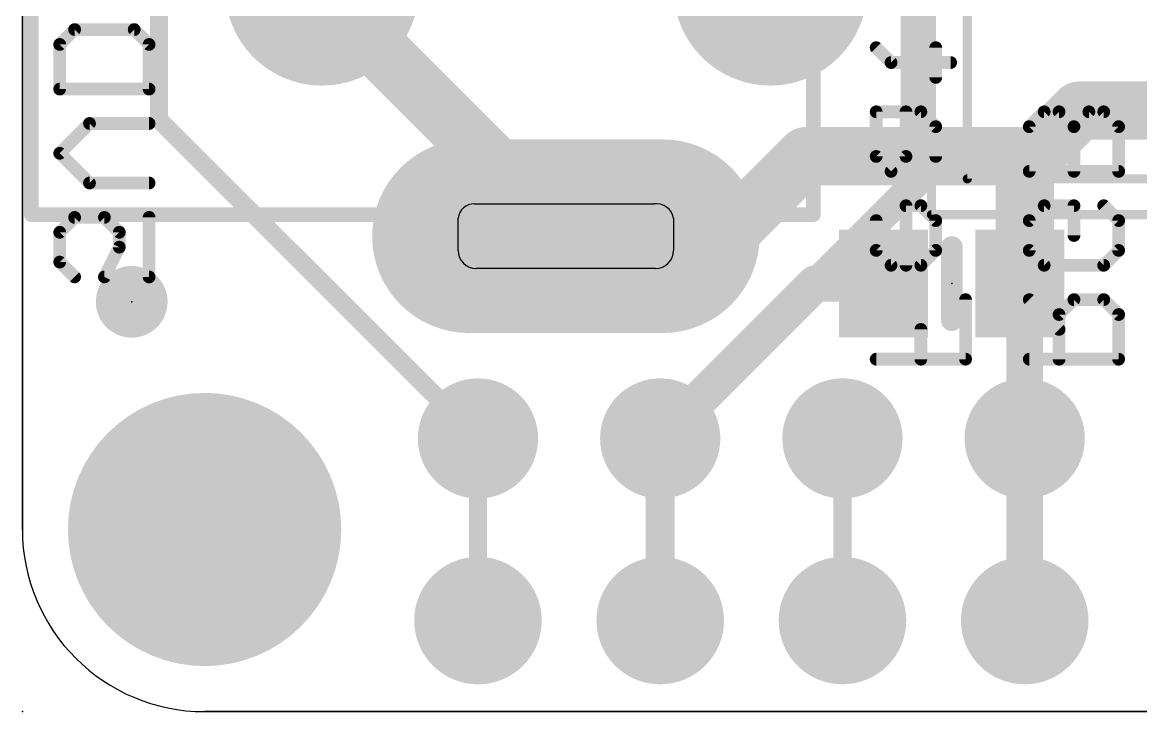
# Model space of a CAD drawing. Extents: x -3.2 to 50.9, y 0 to 22.9.
# Drawn here: x 0 to 15.59, y 0 to 9.61 of the extents above; entities that cross this region are included whole.
import ezdxf

# ---------------------------------------------------------------- set-up
doc = ezdxf.new("R2010")
doc.units = 0
for name, color, linetype in [('1', 12, 'CONTINUOUS'), ('16', 5, 'CONTINUOUS'), ('17', 110, 'CONTINUOUS'), ('20', 4, 'CONTINUOUS'), ('21', 40, 'CONTINUOUS'), ('22', 6, 'CONTINUOUS'), ('23', 53, 'CONTINUOUS')]:
    doc.layers.add(name, color=color, linetype=linetype)

# ---------------------------------------------------------------- blocks, each defined once
blk = doc.blocks.new('RECT')
blk.add_solid([(-0.5, -0.5), (0.5, -0.5), (-0.5, 0.5), (0.5, 0.5)])
blk = doc.blocks.new('PIE')
at = {"const_width": 0.5}
blk.add_lwpolyline([(0, -0.25, 1), (0, 0.25, 1), (0, -0.25)], format="xyb", dxfattribs=at)
blk = doc.blocks.new('ROUNDP')
at = {"const_width": 0.5}
blk.add_lwpolyline([(0, -0.25, 1), (0, 0.25, 1), (0, -0.25)], format="xyb", dxfattribs=at)
blk = doc.blocks.new('LONGP100')
at = {"const_width": 1}
blk.add_lwpolyline([(-0.5, 0), (0.5, 0)], dxfattribs=at)
at = {"const_width": 0.5}
for points in [[(-0.5, 0.25, 1), (-0.5, -0.25)], [(0.5, -0.25, 1), (0.5, 0.25)]]:
    blk.add_lwpolyline(points, format="xyb", dxfattribs=at)

msp = doc.modelspace()

# ---------------------------------------------------------------- linework, layer by layer
at = {"layer": '1'}
for points, const_width in [([(1.905, 8.255), (1.905, 15.621)], 0.254), ([(7.575, 6.63), (4.175, 10.03)], 0.8128), ([(13.97, 7.62), (14.732, 8.382)], 0.8128), ([(33.02, 8.382), (14.732, 8.382)], 0.8128), ([(6.35, 3.81), (1.905, 8.255)], 0.254), ([(9.805, 6.63), (10.922, 7.747)], 0.8128), ([(10.922, 7.747), (13.843, 7.747)], 0.8128), ([(13.843, 7.747), (13.97, 7.62)], 0.6096), ([(13.97, 6.035), (13.97, 7.62)], 0.8128), ([(7.575, 6.63), (9.805, 6.63)], 0.8128), ([(13.904, 5.969), (13.97, 6.035)], 0.508), ([(11.049, 5.969), (8.89, 3.81)], 0.508), ([(12.004, 5.969), (11.049, 5.969)], 0.508), ([(13.97, 5.842), (13.97, 3.81)], 0.508), ([(13.904, 5.969), (13.97, 5.903)], 0.254), ([(13.97, 5.903), (13.97, 5.842)], 0.254)]:
    msp.add_lwpolyline(points, dxfattribs=dict(at, const_width=const_width))
for points, const_width in [([(14.732, 8.5852, 1), (14.732, 8.1788)], 0.4064), ([(14.8757, 8.2383, 1), (14.5883, 8.5257)], 0.4064), ([(1.9499, 8.2999, 1), (1.8601, 8.2101)], 0.127), ([(1.8415, 8.255, 1), (1.9685, 8.255)], 0.127), ([(10.922, 7.9502, 1), (10.922, 7.5438)], 0.4064), ([(11.0657, 7.6033, 1), (10.7783, 7.8907)], 0.4064), ([(13.843, 7.5438, 1), (13.843, 7.9502)], 0.4064), ([(13.9508, 7.8548, 1), (13.7352, 7.6392)], 0.3048), ([(14.1732, 7.62, 1), (13.7668, 7.62)], 0.4064), ([(13.8263, 7.7637, 1), (14.1137, 7.4763)], 0.4064), ([(13.8622, 7.5122, 1), (14.0778, 7.7278)], 0.3048), ([(7.575, 6.8332, 1), (7.575, 6.4268)], 0.4064), ([(9.805, 6.4268, 1), (9.805, 6.8332)], 0.4064), ([(7.4313, 6.4863, 1), (7.7187, 6.7737)], 0.4064), ([(9.6613, 6.7737, 1), (9.9487, 6.4863)], 0.4064), ([(13.7668, 6.035, 1), (14.1732, 6.035)], 0.4064), ([(14.0598, 5.9452, 1), (13.8802, 6.1248)], 0.254), ([(11.049, 6.096, 1), (11.049, 5.842)], 0.254), ([(11.1388, 5.8792, 1), (10.9592, 6.0588)], 0.254), ([(12.004, 5.842, 1), (12.004, 6.096)], 0.254), ([(13.8142, 6.0588, 1), (13.9938, 5.8792)], 0.254), ([(14.097, 5.842, 1), (13.843, 5.842)], 0.254), ([(13.9489, 6.0139, 1), (13.8591, 5.9241)], 0.127), ([(14.0335, 5.903, 1), (13.9065, 5.903)], 0.127), ([(13.9251, 5.8581, 1), (14.0149, 5.9479)], 0.127), ([(13.9065, 5.842, 1), (14.0335, 5.842)], 0.127), ([(6.3051, 3.7651, 1), (6.3949, 3.8549)], 0.127), ([(8.8002, 3.8998, 1), (8.9798, 3.7202)], 0.254), ([(13.843, 3.81, 1), (14.097, 3.81)], 0.254)]:
    msp.add_lwpolyline(points, format="xyb", dxfattribs=dict(at, const_width=const_width))
at = {"layer": '16'}
for points, const_width in [([(12.446, 7.366), (12.446, 20.193)], 0.4064), ([(8.89, 3.81), (12.446, 7.366)], 0.4064), ([(13.97, 1.27), (13.97, 3.81)], 0.508), ([(6.35, 1.27), (6.35, 3.81)], 0.254), ([(8.89, 3.81), (8.89, 1.27)], 0.4064), ([(11.43, 3.81), (11.43, 1.27)], 0.254)]:
    msp.add_lwpolyline(points, dxfattribs=dict(at, const_width=const_width))
for points, const_width in [([(12.5178, 7.2942, 1), (12.3742, 7.4378)], 0.2032), ([(12.3444, 7.366, 1), (12.5476, 7.366)], 0.2032), ([(14.097, 3.81, 1), (13.843, 3.81)], 0.254), ([(6.4135, 3.81, 1), (6.2865, 3.81)], 0.127), ([(8.9916, 3.81, 1), (8.7884, 3.81)], 0.2032), ([(8.8182, 3.8818, 1), (8.9618, 3.7382)], 0.2032), ([(11.4935, 3.81, 1), (11.3665, 3.81)], 0.127), ([(6.2865, 1.27, 1), (6.4135, 1.27)], 0.127), ([(8.7884, 1.27, 1), (8.9916, 1.27)], 0.2032), ([(11.3665, 1.27, 1), (11.4935, 1.27)], 0.127), ([(13.843, 1.27, 1), (14.097, 1.27)], 0.254)]:
    msp.add_lwpolyline(points, format="xyb", dxfattribs=dict(at, const_width=const_width))
at = {"layer": '20'}
for p, q in [((0, 2.54), (0, 20.32)), ((0, 20.32), (0, 2.54)), ((6.2996, 7.0792), (8.7996, 7.0792)), ((6.075, 6.4308), (6.075, 6.88)), ((9.075, 6.88), (9.075, 6.4308)), ((8.825, 6.1808), (6.325, 6.1808)), ((48.26, 0), (2.54, 0)), ((2.54, 0), (48.26, 0))]:
    msp.add_line(p, q, dxfattribs=at)
for centre, radius, start, end in [((6.2869, 6.8673), 0.2123, 86.5701, 176.5701), ((8.8377, 6.8419), 0.2403, 9.1213, 99.1213), ((6.325, 6.4308), 0.25, 180, 270), ((8.825, 6.4308), 0.25, 270, 0), ((2.54, 2.54), 2.54, 180, 270), ((2.54, 2.54), 2.54, 180, 270)]:
    msp.add_arc(centre, radius, start, end, dxfattribs=at)
at = {"layer": '21'}
for points, const_width in [([(0.125, 15.93), (0.125, 6.93)], 0.2032), ([(12.67, 15.93), (12.67, 6.93)], 0.127), ([(13.17, 15.43), (13.17, 7.43)], 0.127), ([(11.025, 6.93), (11.025, 9.03)], 0.2032), ([(13.17, 7.43), (40.17, 7.43)], 0.127), ([(0.125, 6.93), (5.225, 6.93)], 0.2032), ([(11.025, 6.93), (9.925, 6.93)], 0.2032), ([(12.67, 6.93), (40.67, 6.93)], 0.127), ([(12.954, 6.477), (12.954, 5.461)], 0.3048)]:
    msp.add_lwpolyline(points, dxfattribs=dict(at, const_width=const_width))
for points, const_width in [([(11.0758, 9.03, 1), (10.9742, 9.03)], 0.1016), ([(13.17, 7.4618, 1), (13.17, 7.3983)], 0.0635), ([(13.1382, 7.43, 1), (13.2018, 7.43)], 0.0635), ([(0.125, 6.9808, 1), (0.125, 6.8792)], 0.1016), ([(5.225, 6.8792, 1), (5.225, 6.9808)], 0.1016), ([(9.925, 6.9808, 1), (9.925, 6.8792)], 0.1016), ([(11.025, 6.8792, 1), (11.025, 6.9808)], 0.1016), ([(0.0742, 6.93, 1), (0.1758, 6.93)], 0.1016), ([(10.9742, 6.93, 1), (11.0758, 6.93)], 0.1016), ([(12.6382, 6.93, 1), (12.7018, 6.93)], 0.0635), ([(12.67, 6.9618, 1), (12.67, 6.8983)], 0.0635), ([(13.0302, 6.477, 1), (12.8778, 6.477)], 0.1524), ([(12.8778, 5.461, 1), (13.0302, 5.461)], 0.1524)]:
    msp.add_lwpolyline(points, format="xyb", dxfattribs=dict(at, const_width=const_width))
at = {"layer": '22', "const_width": 0.1778}
for points in [[(0.5207, 9.304), (0.7283, 9.5116)], [(0.7283, 9.5116), (1.5588, 9.5116)], [(1.5588, 9.5116), (1.7664, 9.304)], [(0.5207, 8.6812), (0.5207, 9.304)], [(1.7664, 9.304), (1.7664, 8.6812)], [(12.1075, 9.0517), (11.8999, 9.2593)], [(12.7303, 8.8441), (12.7303, 9.2593)], [(12.938, 9.0517), (12.1075, 9.0517)], [(1.7664, 8.6812), (0.5207, 8.6812)], [(12.5227, 8.3648), (11.8999, 8.3648)], [(11.8999, 8.3648), (11.8999, 7.742)], [(12.3151, 7.742), (12.3151, 8.3648)], [(12.7303, 8.1572), (12.5227, 8.3648)], [(14.2411, 8.3648), (14.0335, 8.1572)], [(14.4487, 8.3648), (14.2411, 8.3648)], [(14.6563, 8.1572), (14.4487, 8.3648)], [(14.8639, 8.3648), (14.6563, 8.1572)], [(15.0716, 8.3648), (14.8639, 8.3648)], [(15.2792, 8.1572), (15.0716, 8.3648)], [(0.5207, 7.7866), (0.9359, 8.2019)], [(0.9359, 8.2019), (1.7664, 8.2019)], [(12.7303, 7.742), (12.7303, 8.1572)], [(14.0335, 8.1572), (14.0335, 7.5344)], [(14.6563, 7.5344), (14.6563, 8.1572)], [(15.2792, 7.5344), (15.2792, 8.1572)], [(0.9359, 7.3714), (0.5207, 7.7866)], [(11.8999, 7.742), (12.1075, 7.5344)], [(12.1075, 7.5344), (12.3151, 7.742)], [(14.0335, 7.5344), (15.2792, 7.5344)], [(1.7664, 7.3714), (0.9359, 7.3714)], [(12.5227, 7.0551), (12.3151, 7.0551)], [(12.3151, 7.0551), (12.3151, 6.2246)], [(12.7303, 6.8475), (12.5227, 7.0551)], [(14.0335, 6.8475), (14.2411, 7.0551)], [(14.2411, 7.0551), (14.6563, 7.0551)], [(14.6563, 7.0551), (14.6563, 6.6398)], [(15.0716, 7.0551), (15.2792, 6.8475)], [(0.7283, 6.8921), (0.5207, 6.6845)], [(1.1435, 6.8921), (0.7283, 6.8921)], [(1.3511, 6.6845), (1.1435, 6.8921)], [(1.7664, 6.8921), (1.7664, 6.0617)], [(11.8999, 6.8475), (11.8999, 6.4322)], [(12.7303, 6.4322), (12.7303, 6.8475)], [(14.0335, 6.4322), (14.0335, 6.8475)], [(15.2792, 6.8475), (15.2792, 6.4322)], [(0.5207, 6.6845), (0.5207, 6.2693)], [(1.3511, 6.4769), (1.3511, 6.6845)], [(1.1435, 6.0617), (1.3511, 6.4769)], [(11.8999, 6.4322), (12.1075, 6.2246)], [(12.5227, 6.2246), (12.7303, 6.4322)], [(14.2411, 6.2246), (14.0335, 6.4322)], [(15.2792, 6.4322), (15.0716, 6.2246)], [(0.5207, 6.2693), (0.7283, 6.0617)], [(12.1075, 6.2246), (12.5227, 6.2246)], [(15.0716, 6.2246), (14.2411, 6.2246)], [(1.7664, 6.0617), (1.1435, 6.0617)], [(13.1456, 4.9149), (13.1456, 5.7453)], [(14.4487, 5.3301), (14.0335, 5.7453)], [(14.6563, 5.7453), (14.4487, 5.5377)], [(15.0716, 5.7453), (14.6563, 5.7453)], [(15.2792, 5.5377), (15.0716, 5.7453)], [(14.4487, 5.5377), (14.4487, 4.9149)], [(15.2792, 4.9149), (15.2792, 5.5377)], [(12.5227, 4.9149), (12.5227, 5.3301)], [(11.8999, 4.9149), (13.1456, 4.9149)], [(14.0335, 4.9149), (15.2792, 4.9149)]]:
    msp.add_lwpolyline(points, dxfattribs=at)
at = {"layer": '22', "const_width": 0.0889}
for points in [[(0.7283, 9.556, 1), (0.7283, 9.4671)], [(0.7597, 9.4802, 1), (0.6969, 9.543)], [(1.5902, 9.543, 1), (1.5273, 9.4802)], [(1.5588, 9.4671, 1), (1.5588, 9.556)], [(0.4893, 9.3354, 1), (0.5521, 9.2726)], [(0.5652, 9.304, 1), (0.4763, 9.304)], [(1.8108, 9.304, 1), (1.7219, 9.304)], [(1.7349, 9.2726, 1), (1.7978, 9.3354)], [(11.9313, 9.2907, 1), (11.8685, 9.2279)], [(12.7748, 9.2593, 1), (12.6859, 9.2593)], [(12.1075, 9.0961, 1), (12.1075, 9.0072)], [(12.0761, 9.0203, 1), (12.1389, 9.0831)], [(12.938, 9.0072, 1), (12.938, 9.0961)], [(12.6859, 8.8441, 1), (12.7748, 8.8441)], [(0.5207, 8.7256, 1), (0.5207, 8.6367)], [(1.7664, 8.6367, 1), (1.7664, 8.7256)], [(0.4763, 8.6812, 1), (0.5652, 8.6812)], [(1.7219, 8.6812, 1), (1.8108, 8.6812)], [(11.8999, 8.4092, 1), (11.8999, 8.3203)], [(11.9444, 8.3648, 1), (11.8555, 8.3648)], [(12.3596, 8.3648, 1), (12.2707, 8.3648)], [(12.5542, 8.3962, 1), (12.4913, 8.3334)], [(12.5227, 8.3203, 1), (12.5227, 8.4092)], [(14.2411, 8.4092, 1), (14.2411, 8.3203)], [(14.2725, 8.3334, 1), (14.2097, 8.3962)], [(14.4801, 8.3962, 1), (14.4173, 8.3334)], [(14.4487, 8.3203, 1), (14.4487, 8.4092)], [(14.8639, 8.4092, 1), (14.8639, 8.3203)], [(14.8954, 8.3334, 1), (14.8325, 8.3962)], [(15.103, 8.3962, 1), (15.0401, 8.3334)], [(15.0716, 8.3203, 1), (15.0716, 8.4092)], [(0.9359, 8.2463, 1), (0.9359, 8.1574)], [(0.9673, 8.1704, 1), (0.9045, 8.2333)], [(1.7664, 8.1574, 1), (1.7664, 8.2463)], [(12.7748, 8.1572, 1), (12.6859, 8.1572)], [(12.6989, 8.1258, 1), (12.7618, 8.1886)], [(14.0021, 8.1886, 1), (14.0649, 8.1258)], [(14.0779, 8.1572, 1), (13.9891, 8.1572)], [(14.7008, 8.1572, 1), (14.6119, 8.1572)], [(14.6249, 8.1886, 1), (14.6878, 8.1258)], [(14.6249, 8.1258, 1), (14.6878, 8.1886)], [(15.3236, 8.1572, 1), (15.2347, 8.1572)], [(15.2477, 8.1258, 1), (15.3106, 8.1886)], [(0.5521, 7.8181, 1), (0.4893, 7.7552)], [(0.4893, 7.8181, 1), (0.5521, 7.7552)], [(11.9313, 7.7734, 1), (11.8685, 7.7105)], [(12.3465, 7.7105, 1), (12.2837, 7.7734)], [(11.8555, 7.742, 1), (11.9444, 7.742)], [(12.2707, 7.742, 1), (12.3596, 7.742)], [(12.6859, 7.742, 1), (12.7748, 7.742)], [(12.0761, 7.5658, 1), (12.1389, 7.5029)], [(12.0761, 7.5029, 1), (12.1389, 7.5658)], [(14.0335, 7.5788, 1), (14.0335, 7.4899)], [(13.9891, 7.5344, 1), (14.0779, 7.5344)], [(14.6119, 7.5344, 1), (14.7008, 7.5344)], [(15.2347, 7.5344, 1), (15.3236, 7.5344)], [(15.2792, 7.4899, 1), (15.2792, 7.5788)], [(0.9359, 7.4159, 1), (0.9359, 7.327)], [(0.9045, 7.34, 1), (0.9673, 7.4029)], [(1.7664, 7.327, 1), (1.7664, 7.4159)], [(12.3596, 7.0551, 1), (12.2707, 7.0551)], [(12.3151, 7.0995, 1), (12.3151, 7.0106)], [(12.5542, 7.0865, 1), (12.4913, 7.0236)], [(12.5227, 7.0106, 1), (12.5227, 7.0995)], [(14.2411, 7.0995, 1), (14.2411, 7.0106)], [(14.2725, 7.0236, 1), (14.2097, 7.0865)], [(14.7008, 7.0551, 1), (14.6119, 7.0551)], [(14.6563, 7.0106, 1), (14.6563, 7.0995)], [(15.103, 7.0865, 1), (15.0401, 7.0236)], [(0.7283, 6.9366, 1), (0.7283, 6.8477)], [(0.7597, 6.8607, 1), (0.6969, 6.9236)], [(1.175, 6.9236, 1), (1.1121, 6.8607)], [(1.1435, 6.8477, 1), (1.1435, 6.9366)], [(1.8108, 6.8921, 1), (1.7219, 6.8921)], [(11.9444, 6.8475, 1), (11.8555, 6.8475)], [(12.7748, 6.8475, 1), (12.6859, 6.8475)], [(12.6989, 6.816, 1), (12.7618, 6.8789)], [(14.0021, 6.8789, 1), (14.0649, 6.816)], [(14.0779, 6.8475, 1), (13.9891, 6.8475)], [(15.3236, 6.8475, 1), (15.2347, 6.8475)], [(15.2477, 6.816, 1), (15.3106, 6.8789)], [(0.4893, 6.716, 1), (0.5521, 6.6531)], [(0.5652, 6.6845, 1), (0.4763, 6.6845)], [(1.3956, 6.6845, 1), (1.3067, 6.6845)], [(1.3197, 6.6531, 1), (1.3826, 6.716)], [(1.3909, 6.457, 1), (1.3114, 6.4968)], [(14.6119, 6.6398, 1), (14.7008, 6.6398)], [(1.3067, 6.4769, 1), (1.3956, 6.4769)], [(11.9313, 6.4637, 1), (11.8685, 6.4008)], [(11.8555, 6.4322, 1), (11.9444, 6.4322)], [(12.6859, 6.4322, 1), (12.7748, 6.4322)], [(12.7618, 6.4008, 1), (12.6989, 6.4637)], [(14.0649, 6.4637, 1), (14.0021, 6.4008)], [(13.9891, 6.4322, 1), (14.0779, 6.4322)], [(15.2347, 6.4322, 1), (15.3236, 6.4322)], [(15.3106, 6.4008, 1), (15.2477, 6.4637)], [(0.5521, 6.3007, 1), (0.4893, 6.2379)], [(0.4763, 6.2693, 1), (0.5652, 6.2693)], [(12.1075, 6.2691, 1), (12.1075, 6.1802)], [(12.0761, 6.1932, 1), (12.1389, 6.2561)], [(12.2707, 6.2246, 1), (12.3596, 6.2246)], [(12.4913, 6.2561, 1), (12.5542, 6.1932)], [(12.5227, 6.1802, 1), (12.5227, 6.2691)], [(14.2411, 6.2691, 1), (14.2411, 6.1802)], [(14.2097, 6.1932, 1), (14.2725, 6.2561)], [(15.0401, 6.2561, 1), (15.103, 6.1932)], [(15.0716, 6.1802, 1), (15.0716, 6.2691)], [(0.6969, 6.0303, 1), (0.7597, 6.0931)], [(1.1435, 6.1062, 1), (1.1435, 6.0173)], [(1.1038, 6.0816, 1), (1.1833, 6.0418)], [(1.7219, 6.0617, 1), (1.8108, 6.0617)], [(1.7664, 6.0173, 1), (1.7664, 6.1062)], [(13.19, 5.7453, 1), (13.1011, 5.7453)], [(14.0649, 5.7768, 1), (14.0021, 5.7139)], [(14.6563, 5.7898, 1), (14.6563, 5.7009)], [(14.6878, 5.7139, 1), (14.6249, 5.7768)], [(15.103, 5.7768, 1), (15.0401, 5.7139)], [(15.0716, 5.7009, 1), (15.0716, 5.7898)], [(14.4932, 5.5377, 1), (14.4043, 5.5377)], [(14.4173, 5.5692, 1), (14.4801, 5.5063)], [(15.3236, 5.5377, 1), (15.2347, 5.5377)], [(15.2477, 5.5063, 1), (15.3106, 5.5692)], [(12.5672, 5.3301, 1), (12.4783, 5.3301)], [(14.4173, 5.2987, 1), (14.4801, 5.3615)], [(11.8999, 4.9594, 1), (11.8999, 4.8704)], [(13.1456, 4.8704, 1), (13.1456, 4.9594)], [(14.0335, 4.9594, 1), (14.0335, 4.8704)], [(15.2792, 4.8704, 1), (15.2792, 4.9594)], [(12.4783, 4.9149, 1), (12.5672, 4.9149)], [(13.1011, 4.9149, 1), (13.19, 4.9149)], [(14.4043, 4.9149, 1), (14.4932, 4.9149)], [(15.2347, 4.9149, 1), (15.3236, 4.9149)]]:
    msp.add_lwpolyline(points, format="xyb", dxfattribs=at)
at = {"layer": '23'}
for p in [(12.954, 5.969), (1.524, 5.715), (0, 0)]:
    msp.add_point(p, dxfattribs=at)

# ---------------------------------------------------------------- block references
at = {"layer": '1', "xscale": 1.24, "yscale": 1.5}
for p in [(12.004, 5.969), (13.904, 5.969)]:
    msp.add_blockref('RECT', p, dxfattribs=at)
at = {"layer": '1'}
msp.add_blockref('PIE', (1.524, 5.715), dxfattribs=at)
at = {"layer": '17', "rotation": 270}
for name, p, xscale, yscale in [('LONGP100', (4.175, 11.43), 2.7, 2.7), ('LONGP100', (4.175, 11.43), 2.7, 2.7), ('LONGP100', (10.425, 11.43), 2.7, 2.7), ('LONGP100', (10.425, 11.43), 2.7, 2.7), ('ROUNDP', (6.35, 3.81), 1.6764, 1.6764), ('ROUNDP', (6.35, 3.81), 1.6764, 1.6764), ('ROUNDP', (8.89, 3.81), 1.6764, 1.6764), ('ROUNDP', (8.89, 3.81), 1.6764, 1.6764), ('ROUNDP', (11.43, 3.81), 1.6764, 1.6764), ('ROUNDP', (11.43, 3.81), 1.6764, 1.6764), ('ROUNDP', (13.97, 3.81), 1.6764, 1.6764), ('ROUNDP', (13.97, 3.81), 1.6764, 1.6764)]:
    msp.add_blockref(name, p, dxfattribs=dict(at, xscale=xscale, yscale=yscale))
at = {"layer": '17'}
for name, p, xscale, yscale in [('LONGP100', (7.575, 6.63), 2.7, 2.7), ('LONGP100', (7.575, 6.63), 2.7, 2.7), ('ROUNDP', (2.54, 2.54), 3.81, 3.81), ('ROUNDP', (2.54, 2.54), 3.81, 3.81), ('ROUNDP', (6.35, 1.27), 1.778, 1.778), ('ROUNDP', (6.35, 1.27), 1.778, 1.778), ('ROUNDP', (8.89, 1.27), 1.778, 1.778), ('ROUNDP', (8.89, 1.27), 1.778, 1.778), ('ROUNDP', (11.43, 1.27), 1.778, 1.778), ('ROUNDP', (11.43, 1.27), 1.778, 1.778), ('ROUNDP', (13.97, 1.27), 1.778, 1.778), ('ROUNDP', (13.97, 1.27), 1.778, 1.778)]:
    msp.add_blockref(name, p, dxfattribs=dict(at, xscale=xscale, yscale=yscale))

doc.saveas('drawing.dxf')
